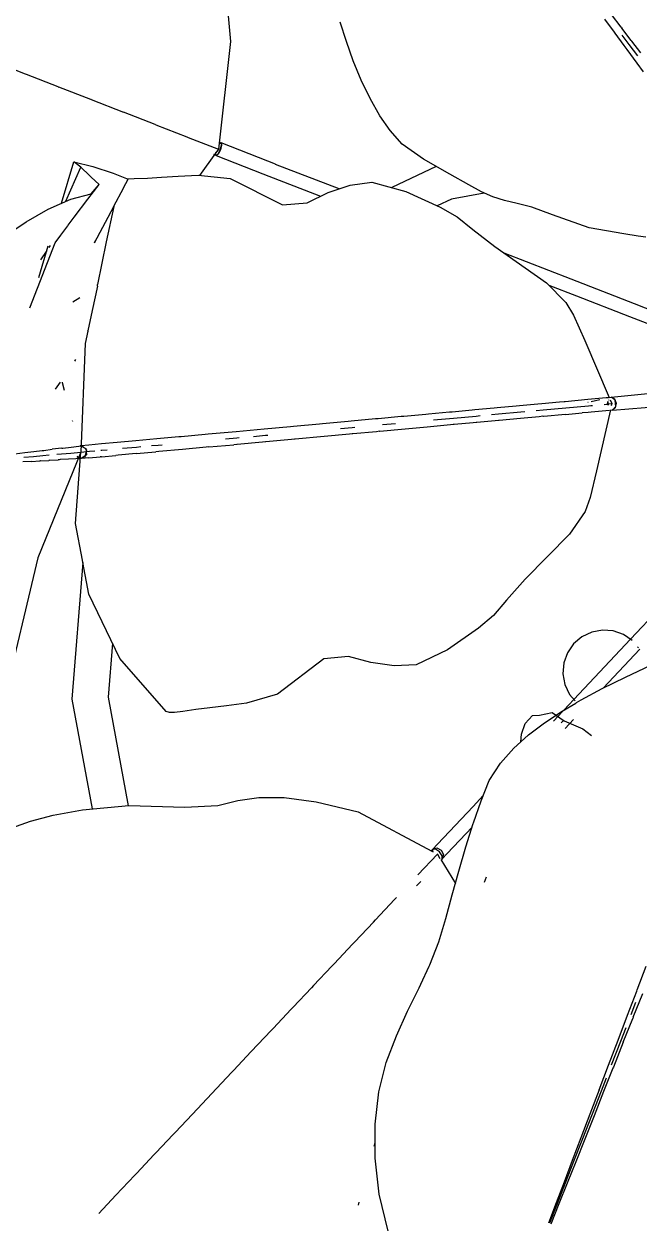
# Model space of a CAD drawing. Header units: metres. Extents: x 113 to 8702, y -1158 to 1243.
# Drawn here: x 5913.7875 to 5913.8757, y -734.4196 to -734.2476 of the extents above; entities that cross this region are included whole.
import ezdxf

# ---------------------------------------------------------------- set-up
doc = ezdxf.new("R2010")
doc.units = ezdxf.units.M
doc.header["$MEASUREMENT"] = 0
doc.layers.add('YELLOW', color=2, linetype='Continuous')

# ---------------------------------------------------------------- blocks, each defined once
blk = doc.blocks.new('EK')
at = {"color": 250}
for p, q in [((5898.251, -835.5848), (5898.1715, -835.7614)), ((5898.2132, -835.7801), (5898.2834, -835.6242)), ((5897.3239, -835.6959), (5897.2831, -835.7237)), ((5897.3881, -835.6904), (5897.3578, -835.7102)), ((5898.4829, -835.8559), (5898.4745, -835.6754)), ((5898.527, -835.8542), (5898.5216, -835.688)), ((5897.2796, -835.7262), (5897.2369, -835.7553)), ((5897.2603, -835.7568), (5897.293, -835.735)), ((5897.2796, -835.7262), (5897.2831, -835.7237)), ((5897.293, -835.735), (5897.3335, -835.7078)), ((5897.3103, -835.7413), (5897.296, -835.7507)), ((5897.3578, -835.7102), (5897.3103, -835.7413)), ((5897.9427, -835.737), (5897.9329, -835.7848)), ((5897.9473, -835.7111), (5897.9427, -835.737)), ((5899.2063, -835.7295), (5899.3052, -835.8328)), ((5897.2334, -835.7576), (5897.1886, -835.7882)), ((5897.2493, -835.7813), (5897.2039, -835.8111)), ((5897.2334, -835.7576), (5897.2369, -835.7553)), ((5897.2527, -835.779), (5897.2493, -835.7813)), ((5897.296, -835.7507), (5897.2527, -835.779)), ((5897.9329, -835.7848), (5897.9065, -835.9009)), ((5898.1715, -835.7614), (5898.0773, -835.9707)), ((5898.1343, -835.9553), (5898.2132, -835.7801)), ((5899.4318, -835.8568), (5899.3964, -835.7682)), ((5899.3094, -835.8274), (5899.2878, -835.8555)), ((5899.3349, -835.8074), (5899.3313, -835.8101)), ((5899.4655, -835.934), (5899.3404, -835.8035)), ((5898.2866, -835.9354), (5898.4837, -835.8629)), ((5898.4922, -835.8443), (5898.4829, -835.8559)), ((5898.4829, -835.8559), (5898.4889, -835.8454)), ((5898.4831, -835.8631), (5898.4829, -835.8559)), ((5898.483, -835.867), (5898.4832, -835.8655)), ((5898.4835, -835.8731), (5898.483, -835.867)), ((5898.4889, -835.8454), (5898.5043, -835.8405)), ((5898.4915, -835.8654), (5898.492, -835.866)), ((5898.492, -835.8598), (5898.5049, -835.8551)), ((5898.4934, -835.8425), (5898.4933, -835.844)), ((5898.5154, -835.8416), (5898.4934, -835.8425)), ((5898.497, -835.8684), (5898.5092, -835.8679)), ((5898.5055, -835.8697), (5898.4974, -835.8678)), ((5898.5043, -835.8405), (5898.5201, -835.8441)), ((5898.5049, -835.8551), (5898.5118, -835.857)), ((5898.5054, -835.8681), (5898.5049, -835.8551)), ((5898.5055, -835.8697), (5898.5054, -835.8681)), ((5898.509, -835.8686), (5898.5055, -835.8697)), ((5898.5154, -835.8416), (5898.5155, -835.8431)), ((5898.527, -835.8542), (5898.5167, -835.8433)), ((5898.5201, -835.8441), (5898.527, -835.8542)), ((5898.5261, -835.861), (5898.729, -835.9179)), ((5898.527, -835.8542), (5898.5273, -835.8613)), ((5898.5274, -835.8637), (5898.5298, -835.9261)), ((5899.2878, -835.8555), (5899.2737, -835.8896)), ((5899.3052, -835.8328), (5899.4986, -836.0347)), ((5899.4667, -835.9368), (5899.4318, -835.8568)), ((5900.4914, -835.871), (5900.413, -835.8365)), ((5900.5836, -835.8893), (5900.5047, -835.853)), ((5897.9065, -835.9009), (5897.8555, -836.0222)), ((5898.486, -835.9349), (5898.4835, -835.8731)), ((5898.4939, -835.9247), (5898.4892, -835.8953)), ((5898.506, -835.8815), (5898.5055, -835.8697)), ((5899.2737, -835.8896), (5899.2689, -835.9261)), ((5900.4957, -835.8729), (5900.4914, -835.871)), ((5900.5752, -835.908), (5900.4957, -835.8729)), ((5900.5742, -835.8963), (5900.5336, -835.878)), ((5900.6581, -835.9446), (5900.5752, -835.908)), ((5900.5836, -835.8893), (5900.5877, -835.8911)), ((5900.6668, -835.9275), (5900.5877, -835.8911)), ((5898.1995, -835.9692), (5898.2866, -835.9354)), ((5898.489, -836.0124), (5898.486, -835.9349)), ((5898.4953, -835.9361), (5898.4954, -835.9345)), ((5898.5077, -835.9261), (5898.5075, -835.9209)), ((5898.508, -835.9341), (5898.5077, -835.9261)), ((5898.5111, -836.0116), (5898.508, -835.9341)), ((5898.5298, -835.9261), (5898.5302, -835.9359)), ((5898.5302, -835.9359), (5898.531, -835.9567)), ((5898.729, -835.9179), (5898.8184, -835.9447)), ((5898.8184, -835.9447), (5898.8645, -835.9643)), ((5899.2689, -835.9261), (5899.2737, -835.9627)), ((5899.5014, -836.0097), (5899.4667, -835.9368)), ((5900.662, -835.9358), (5900.6176, -835.9158)), ((5900.7414, -835.9813), (5900.6581, -835.9446)), ((5900.7412, -835.9715), (5900.662, -835.9358)), ((5900.6668, -835.9275), (5900.7487, -835.9651)), ((5898.0773, -835.9707), (5897.9776, -836.1921)), ((5898.0929, -836.0474), (5898.1343, -835.9553)), ((5898.1551, -835.9923), (5898.1995, -835.9692)), ((5898.5333, -836.0134), (5898.531, -835.9567)), ((5898.8645, -835.9643), (5898.9393, -836.0206)), ((5899.2737, -835.9627), (5899.2878, -835.9967)), ((5899.5997, -836.0092), (5899.6237, -835.982)), ((5900.8235, -836.0175), (5900.7414, -835.9813)), ((5900.7487, -835.9651), (5900.7529, -835.967)), ((5900.7529, -835.967), (5900.8302, -836.0026)), ((5900.8269, -836.01), (5900.7839, -835.9907)), ((5897.8555, -836.0222), (5897.8269, -836.0911)), ((5898.0849, -836.0544), (5898.1551, -835.9923)), ((5898.4892, -836.0152), (5898.489, -836.0124)), ((5898.4898, -836.0313), (5898.4892, -836.0152)), ((5898.4922, -836.0917), (5898.4898, -836.0313)), ((5898.5141, -836.088), (5898.5111, -836.0116)), ((5898.5333, -836.0134), (5898.5362, -836.0872)), ((5898.9393, -836.0206), (5899.0838, -836.1784)), ((5899.2878, -835.9967), (5899.3103, -836.0259)), ((5899.3103, -836.0259), (5899.3395, -836.0484)), ((5899.4807, -836.0484), (5899.5039, -836.0306)), ((5899.5093, -836.0264), (5899.5014, -836.0097)), ((5899.5093, -836.0264), (5899.5099, -836.026)), ((5899.5114, -836.029), (5899.5093, -836.0264)), ((5899.5363, -836.0765), (5899.5114, -836.029)), ((5899.5698, -836.0713), (5899.5997, -836.0092)), ((5900.8235, -836.0175), (5900.904, -836.0529)), ((5900.9848, -836.0811), (5900.8269, -836.01)), ((5900.8302, -836.0026), (5900.9101, -836.0393)), ((5897.9534, -836.2232), (5898.0849, -836.0544)), ((5899.3395, -836.0484), (5899.3735, -836.0625)), ((5899.3735, -836.0625), (5899.4101, -836.0673)), ((5899.4101, -836.0673), (5899.4466, -836.0625)), ((5899.4466, -836.0625), (5899.4807, -836.0484)), ((5899.4986, -836.0347), (5899.5334, -836.0711)), ((5899.5391, -836.1105), (5899.5698, -836.0713)), ((5899.5949, -836.0692), (5899.5668, -836.0398)), ((5900.904, -836.0529), (5900.982, -836.0873)), ((5900.9101, -836.0393), (5900.9876, -836.0749)), ((5897.8269, -836.0911), (5897.8118, -836.1402)), ((5898.4927, -836.1051), (5898.4922, -836.0917)), ((5898.4952, -836.1675), (5898.4927, -836.1051)), ((5898.5151, -836.1123), (5898.5141, -836.088)), ((5898.5362, -836.0872), (5898.5358, -836.0899)), ((5898.5358, -836.0899), (5898.5368, -836.1034)), ((5898.5368, -836.1034), (5898.5393, -836.1657)), ((5899.5723, -836.1378), (5899.5363, -836.0765)), ((5899.5374, -836.0752), (5899.5681, -836.1072)), ((5899.5457, -836.1534), (5899.5391, -836.1105)), ((5899.5678, -836.0739), (5899.5753, -836.0817)), ((5900.982, -836.0873), (5901.0573, -836.1204)), ((5901.0598, -836.1149), (5900.9848, -836.0811)), ((5900.9876, -836.0749), (5901.0623, -836.1093)), ((5901.0623, -836.1093), (5901.1337, -836.1422)), ((5897.8118, -836.1402), (5897.7987, -836.1828)), ((5898.5171, -836.1638), (5898.5166, -836.1502)), ((5899.6105, -836.1939), (5899.5723, -836.1378)), ((5901.0573, -836.1204), (5901.1292, -836.1521)), ((5901.1315, -836.1471), (5901.0598, -836.1149)), ((5901.1292, -836.1521), (5901.1983, -836.1824)), ((5901.2002, -836.1781), (5901.1315, -836.1471)), ((5901.1337, -836.1422), (5901.2022, -836.1738)), ((5897.7987, -836.1828), (5897.7842, -836.2215)), ((5898.4956, -836.1792), (5898.4952, -836.1675)), ((5898.4982, -836.243), (5898.4956, -836.1792)), ((5898.5201, -836.2394), (5898.5171, -836.1638)), ((5898.5393, -836.1657), (5898.5422, -836.2385)), ((5899.0838, -836.1784), (5899.1508, -836.245)), ((5899.5455, -836.1778), (5899.5457, -836.1534)), ((5899.5718, -836.2041), (5899.5455, -836.1778)), ((5899.6325, -836.221), (5899.6105, -836.1939)), ((5901.1983, -836.1824), (5901.2653, -836.2118)), ((5901.2646, -836.2071), (5901.2002, -836.1781)), ((5901.2022, -836.1738), (5901.2686, -836.2045)), ((5897.7842, -836.2215), (5897.7657, -836.2589)), ((5897.8919, -836.2948), (5897.9534, -836.2232)), ((5899.6067, -836.2178), (5899.5718, -836.2041)), ((5899.6325, -836.221), (5899.6067, -836.2178)), ((5899.6531, -836.2463), (5899.6325, -836.221)), ((5897.7657, -836.2589), (5897.7401, -836.3004)), ((5897.7704, -836.2493), (5897.7852, -836.3615)), ((5898.4986, -836.2535), (5898.4982, -836.243)), ((5898.5012, -836.3189), (5898.4986, -836.2535)), ((5898.5211, -836.2638), (5898.5201, -836.2394)), ((5898.5422, -836.2385), (5898.5418, -836.2412)), ((5898.5418, -836.2412), (5898.5427, -836.2517)), ((5898.5427, -836.2517), (5898.5452, -836.3144)), ((5899.1508, -836.245), (5899.2006, -836.2917)), ((5899.7011, -836.2938), (5899.6531, -836.2463)), ((5897.7401, -836.3004), (5897.701, -836.3629)), ((5897.846, -836.3452), (5897.8919, -836.2948)), ((5898.5231, -836.3153), (5898.5226, -836.3018)), ((5898.5262, -836.3928), (5898.5231, -836.3153)), ((5898.5452, -836.3144), (5898.5448, -836.3171)), ((5899.2006, -836.2917), (5899.2407, -836.3447)), ((5899.7576, -836.3347), (5899.7011, -836.2938)), ((5897.8101, -836.4013), (5897.846, -836.3452)), ((5898.5016, -836.3286), (5898.5012, -836.3189)), ((5898.5042, -836.3963), (5898.5016, -836.3286)), ((5898.5448, -836.3171), (5898.5457, -836.3268)), ((5898.5457, -836.3268), (5898.5483, -836.3919)), ((5899.2407, -836.3447), (5899.3086, -836.4527)), ((5899.8258, -836.366), (5899.7576, -836.3347)), ((5897.701, -836.3629), (5897.6455, -836.4494)), ((5897.7852, -836.3615), (5897.8054, -836.4103)), ((5898.5046, -836.4055), (5898.5042, -836.3963)), ((5898.5289, -836.4604), (5898.5262, -836.3928)), ((5898.5483, -836.3919), (5898.5479, -836.3945)), ((5898.5479, -836.3945), (5898.5487, -836.4037)), ((5899.8081, -836.3579), (5899.8428, -836.3941)), ((5899.8981, -836.3954), (5899.8258, -836.366)), ((5899.8428, -836.3941), (5899.9645, -836.5212)), ((5899.9003, -836.3963), (5899.8981, -836.3954)), ((5899.9788, -836.4256), (5899.9003, -836.3963)), ((5900.1007, -836.3688), (5900.0837, -836.3605)), ((5897.6722, -836.4078), (5897.7357, -836.561)), ((5897.751, -836.5143), (5897.8101, -836.4013)), ((5898.5074, -836.4762), (5898.5046, -836.4055)), ((5898.5487, -836.4037), (5898.5514, -836.472)), ((5899.9975, -836.4895), (5899.9127, -836.4009)), ((5900.0589, -836.4535), (5899.9788, -836.4256)), ((5897.6455, -836.4494), (5897.5904, -836.5182)), ((5898.5077, -836.4852), (5898.5074, -836.4762)), ((5898.5514, -836.472), (5898.5519, -836.4835)), ((5899.3086, -836.4527), (5899.3544, -836.5623)), ((5900.0172, -836.5126), (5900.1005, -836.4674)), ((5900.1382, -836.4799), (5900.0589, -836.4535)), ((5897.5904, -836.5182), (5897.5423, -836.5568)), ((5897.714, -836.6272), (5897.751, -836.5143)), ((5898.5107, -836.5597), (5898.5077, -836.4852)), ((5898.5519, -836.4835), (5898.5548, -836.5579)), ((5899.9769, -836.5244), (5899.9847, -836.5092)), ((5899.991, -836.5157), (5899.9813, -836.529)), ((5899.9847, -836.5092), (5900.0003, -836.5021)), ((5900.0047, -836.5067), (5899.991, -836.5157)), ((5900.0145, -836.5073), (5899.9975, -836.4895)), ((5899.998, -836.5231), (5900.0127, -836.5151)), ((5900.0003, -836.5021), (5900.0145, -836.5073)), ((5900.0145, -836.5073), (5900.0047, -836.5067)), ((5900.0145, -836.5073), (5900.0188, -836.5118)), ((5900.2169, -836.5059), (5900.1382, -836.4799)), ((5900.2943, -836.5336), (5900.2169, -836.5059)), ((5897.5423, -836.5568), (5897.4909, -836.5884)), ((5898.5548, -836.5579), (5898.5582, -836.6435)), ((5899.8416, -836.7835), (5899.9873, -836.541)), ((5899.9645, -836.5212), (5899.9815, -836.5389)), ((5899.9815, -836.5389), (5899.9769, -836.5244)), ((5899.9813, -836.529), (5899.9815, -836.5389)), ((5899.9873, -836.541), (5899.9815, -836.5389)), ((5899.9815, -836.5389), (5899.9883, -836.5393)), ((5899.9858, -836.5434), (5899.9815, -836.5389)), ((5899.9873, -836.541), (5899.9883, -836.5393)), ((5899.9883, -836.5393), (5899.9894, -836.5374)), ((5899.9972, -836.5244), (5899.998, -836.5231)), ((5900.0646, -836.5926), (5899.998, -836.5231)), ((5900.3707, -836.5681), (5900.2943, -836.5336)), ((5897.4909, -836.5884), (5897.4314, -836.6185)), ((5898.5111, -836.5687), (5898.5107, -836.5597)), ((5898.5142, -836.6472), (5898.5111, -836.5687)), ((5898.5357, -836.6338), (5898.534, -836.5894)), ((5899.3544, -836.5623), (5899.3537, -836.6362)), ((5900.0871, -836.5838), (5900.1016, -836.5992)), ((5900.3754, -836.5706), (5900.3707, -836.5681)), ((5900.4349, -836.602), (5900.3754, -836.5706)), ((5897.4314, -836.6185), (5897.3671, -836.6458)), ((5897.7205, -836.7008), (5897.714, -836.6272)), ((5899.3537, -836.6362), (5899.3386, -836.7142)), ((5900.4469, -836.6083), (5900.4349, -836.602)), ((5900.52, -836.6486), (5900.4469, -836.6083)), ((5897.3005, -836.6693), (5897.2338, -836.6887)), ((5897.3671, -836.6458), (5897.3005, -836.6693)), ((5898.5145, -836.6565), (5898.5142, -836.6472)), ((5898.5178, -836.7393), (5898.5145, -836.6565)), ((5898.5582, -836.6435), (5898.558, -836.6455)), ((5898.558, -836.6455), (5898.5587, -836.6548)), ((5898.5587, -836.6548), (5898.5619, -836.7358)), ((5900.1444, -836.6759), (5900.1373, -836.6685)), ((5900.2092, -836.7435), (5900.1444, -836.6759)), ((5900.5244, -836.651), (5900.52, -836.6486)), ((5900.6055, -836.6934), (5900.5244, -836.651)), ((5897.2338, -836.6887), (5897.1678, -836.7066)), ((5897.7417, -836.7773), (5897.7205, -836.7008)), ((5899.3386, -836.7142), (5899.3139, -836.789)), ((5900.6934, -836.7325), (5900.6055, -836.6934)), ((5897.7312, -836.7394), (5897.6373, -836.9497)), ((5898.5182, -836.749), (5898.5178, -836.7393)), ((5898.5216, -836.836), (5898.5182, -836.749)), ((5898.5398, -836.7367), (5898.5394, -836.7275)), ((5898.5414, -836.7765), (5898.5398, -836.7367)), ((5898.5619, -836.7358), (5898.5617, -836.7375)), ((5898.5617, -836.7375), (5898.5623, -836.7473)), ((5898.5623, -836.7473), (5898.5657, -836.8327)), ((5900.2164, -836.7511), (5900.2092, -836.7435)), ((5900.2804, -836.8179), (5900.2164, -836.7511)), ((5900.7919, -836.7622), (5900.6934, -836.7325)), ((5900.9001, -836.7803), (5900.7919, -836.7622)), ((5901.265, -836.7552), (5901.1377, -836.7796)), ((5897.7723, -836.8499), (5897.7417, -836.7773)), ((5899.3139, -836.789), (5899.3178, -836.8728)), ((5899.7998, -836.9236), (5899.8416, -836.7835)), ((5901.0156, -836.7867), (5900.9001, -836.7803)), ((5900.9742, -836.7877), (5900.964, -836.7838)), ((5901.1377, -836.7796), (5901.0156, -836.7867)), ((5897.6667, -836.994), (5897.7526, -836.8032)), ((5898.522, -836.846), (5898.5216, -836.836)), ((5898.5657, -836.8327), (5898.5696, -836.9317)), ((5900.2804, -836.8179), (5900.2876, -836.8254)), ((5900.2876, -836.8254), (5900.3509, -836.8915)), ((5897.775, -836.9338), (5897.7723, -836.8499)), ((5898.5255, -836.935), (5898.522, -836.846)), ((5899.3178, -836.8728), (5899.4295, -837.036)), ((5901.1719, -836.8514), (5901.1611, -836.848)), ((5899.7802, -837.0312), (5899.7998, -836.9236)), ((5900.3581, -836.8991), (5900.3509, -836.8915)), ((5900.4207, -836.9644), (5900.3581, -836.8991)), ((5897.6363, -836.9502), (5897.625, -836.9753)), ((5897.6363, -836.9502), (5897.6373, -836.9497)), ((5897.6765, -837.1053), (5897.775, -836.9338)), ((5898.5259, -836.945), (5898.5255, -836.935)), ((5898.5295, -837.0341), (5898.5259, -836.945)), ((5898.5696, -836.9317), (5898.5695, -836.9333)), ((5898.5695, -836.9333), (5898.5701, -836.9433)), ((5898.5701, -836.9433), (5898.5735, -837.0306)), ((5900.4207, -836.9644), (5900.428, -836.972)), ((5897.625, -836.9753), (5897.5552, -837.1304)), ((5897.597, -837.1491), (5897.6667, -836.994)), ((5900.428, -836.972), (5900.4899, -837.0367)), ((5898.5332, -837.1298), (5898.5295, -837.0341)), ((5898.5515, -837.0315), (5898.5511, -837.0236)), ((5898.5531, -837.0718), (5898.5515, -837.0315)), ((5898.5735, -837.0306), (5898.5734, -837.0323)), ((5898.5734, -837.0323), (5898.574, -837.0421)), ((5898.574, -837.0421), (5898.5774, -837.128)), ((5899.4295, -837.036), (5899.454, -837.1421)), ((5899.7754, -837.1166), (5899.7802, -837.0312)), ((5900.4899, -837.0367), (5900.4971, -837.0442)), ((5900.4971, -837.0442), (5900.5586, -837.1083)), ((5897.001, -837.0885), (5897.2138, -837.0804)), ((5897.2138, -837.0804), (5897.5761, -837.1398)), ((5897.6605, -837.213), (5897.6765, -837.1053)), ((5898.5553, -837.1289), (5898.555, -837.1201)), ((5899.7822, -837.1877), (5899.7754, -837.1166)), ((5900.5586, -837.1083), (5900.5656, -837.1157)), ((5900.6336, -837.1867), (5900.5656, -837.1157)), ((5897.5308, -837.2403), (5897.5761, -837.1398)), ((5897.5527, -837.136), (5897.5552, -837.1304)), ((5897.5552, -837.1304), (5897.5633, -837.1288)), ((5897.5591, -837.137), (5897.5552, -837.1304)), ((5897.5633, -837.1288), (5897.5788, -837.1337)), ((5897.5785, -837.1343), (5897.5633, -837.1288)), ((5897.5761, -837.1398), (5897.5881, -837.1496)), ((5897.5907, -837.1409), (5897.5785, -837.1343)), ((5897.5788, -837.1337), (5897.5907, -837.1409)), ((5897.5854, -837.1491), (5897.5862, -837.1499)), ((5897.5876, -837.1503), (5897.5862, -837.1499)), ((5897.597, -837.1491), (5897.5889, -837.1507)), ((5897.5889, -837.1507), (5897.6611, -837.209)), ((5897.5907, -837.1409), (5897.5927, -837.1421)), ((5897.5927, -837.1421), (5897.5964, -837.1484)), ((5897.597, -837.1491), (5897.5933, -837.157)), ((5897.5964, -837.1484), (5897.597, -837.1491)), ((5898.537, -837.2241), (5898.5332, -837.1298)), ((5898.5568, -837.1667), (5898.5553, -837.1289)), ((5898.5774, -837.128), (5898.5772, -837.1299)), ((5898.5772, -837.1299), (5898.5778, -837.1394)), ((5898.5812, -837.2245), (5898.5778, -837.1394)), ((5899.454, -837.1421), (5899.4597, -837.2099)), ((5899.7951, -837.2564), (5899.7822, -837.1877)), ((5900.6941, -837.2498), (5900.6336, -837.1867)), ((5897.4827, -837.3473), (5897.529, -837.2444)), ((5897.529, -837.2444), (5897.5308, -837.2403)), ((5897.6602, -837.281), (5897.6605, -837.213)), ((5898.5374, -837.2352), (5898.537, -837.2241)), ((5898.5406, -837.316), (5898.5374, -837.2352)), ((5898.5812, -837.2245), (5898.5815, -837.2335)), ((5898.5815, -837.2335), (5898.5847, -837.3143)), ((5899.4597, -837.2099), (5899.4635, -837.2667)), ((5897.6609, -837.338), (5897.6602, -837.281)), ((5899.4635, -837.2667), (5899.4664, -837.3139)), ((5899.7946, -837.3687), (5899.7951, -837.2564)), ((5900.701, -837.257), (5900.6941, -837.2498)), ((5900.7678, -837.3268), (5900.701, -837.257)), ((5898.5409, -837.3242), (5898.5406, -837.316)), ((5898.5439, -837.3989), (5898.5409, -837.3242)), ((5898.5847, -837.3143), (5898.5879, -837.3943)), ((5899.4664, -837.3139), (5899.4718, -837.3582)), ((5900.7678, -837.3268), (5900.8342, -837.3961)), ((5897.4815, -837.3497), (5897.4343, -837.4548)), ((5897.4827, -837.3473), (5897.4815, -837.3497)), ((5897.6617, -837.3853), (5897.6609, -837.338)), ((5899.4718, -837.3582), (5899.4732, -837.3867)), ((5899.7802, -837.5575), (5899.7946, -837.3687)), ((5897.6598, -837.4298), (5897.6617, -837.3853)), ((5898.5467, -837.47), (5898.5439, -837.3989)), ((5898.5658, -837.3952), (5898.5653, -837.3821)), ((5898.5668, -837.4183), (5898.5658, -837.3952)), ((5898.5879, -837.3943), (5898.5883, -837.4045)), ((5898.591, -837.4714), (5898.5883, -837.4045)), ((5899.4718, -837.4038), (5899.4688, -837.4146)), ((5899.4732, -837.3867), (5899.4718, -837.4038)), ((5900.8342, -837.3961), (5900.8936, -837.4582)), ((5897.6386, -837.5004), (5897.6617, -837.4506)), ((5897.6605, -837.4532), (5897.6598, -837.4298)), ((5897.6904, -837.4679), (5897.6617, -837.4506)), ((5899.4688, -837.4146), (5899.2811, -837.5623)), ((5897.3859, -837.5622), (5897.4343, -837.4548)), ((5897.691, -837.4681), (5897.6904, -837.4679)), ((5897.7499, -837.5038), (5897.691, -837.4681)), ((5898.5492, -837.534), (5898.5467, -837.47)), ((5898.5688, -837.4692), (5898.5682, -837.4544)), ((5898.5707, -837.517), (5898.5688, -837.4692)), ((5898.591, -837.4714), (5898.5934, -837.5322)), ((5900.9001, -837.4649), (5900.8936, -837.4582)), ((5900.9593, -837.5267), (5900.9001, -837.4649)), ((5897.6122, -837.5679), (5897.6386, -837.5004)), ((5897.7499, -837.5038), (5897.7514, -837.5042)), ((5897.7514, -837.5042), (5897.8695, -837.5353)), ((5897.8709, -837.5755), (5897.7514, -837.5042)), ((5898.5934, -837.5322), (5898.5937, -837.5408)), ((5900.9656, -837.5333), (5900.9593, -837.5267)), ((5901.0245, -837.5948), (5900.9656, -837.5333)), ((5897.3857, -837.5627), (5897.3378, -837.6691)), ((5897.3859, -837.5622), (5897.3857, -837.5627)), ((5897.5933, -837.6317), (5897.6122, -837.5679)), ((5897.6748, -837.55), (5897.6481, -837.5752)), ((5897.7048, -837.5781), (5897.6748, -837.55)), ((5897.7226, -837.5902), (5897.6748, -837.55)), ((5897.8709, -837.5755), (5897.8632, -837.5721)), ((5897.8695, -837.5353), (5898.0126, -837.5728)), ((5898.0175, -837.5729), (5898.0126, -837.5728)), ((5898.0175, -837.5729), (5898.0997, -837.5956)), ((5898.0175, -837.5729), (5898.0183, -837.5743)), ((5898.5513, -837.5872), (5898.5492, -837.534)), ((5898.5734, -837.5863), (5898.5727, -837.5692)), ((5898.5956, -837.589), (5898.5937, -837.5408)), ((5899.2811, -837.5623), (5899.0583, -837.656)), ((5899.4101, -837.6083), (5899.7803, -837.5596)), ((5899.7866, -837.7151), (5899.7802, -837.5575)), ((5897.6124, -837.6089), (5897.5933, -837.6317)), ((5897.6422, -837.5808), (5897.6124, -837.6089)), ((5897.7254, -837.6647), (5897.6124, -837.6089)), ((5897.6481, -837.5752), (5897.6422, -837.5808)), ((5897.7189, -837.6476), (5897.7048, -837.5781)), ((5897.7806, -837.6402), (5897.7226, -837.5902)), ((5898.0997, -837.5956), (5898.1678, -837.6135)), ((5898.1688, -837.6133), (5898.1678, -837.6135)), ((5898.1688, -837.6133), (5898.2101, -837.624)), ((5898.553, -837.6298), (5898.5513, -837.5872)), ((5898.5736, -837.5901), (5898.5734, -837.5863)), ((5898.5751, -837.629), (5898.5744, -837.6111)), ((5898.5956, -837.589), (5898.5958, -837.5931)), ((5898.5973, -837.6318), (5898.5958, -837.5931)), ((5899.2284, -837.5844), (5899.4101, -837.6083)), ((5901.0245, -837.5948), (5901.0307, -837.6012)), ((5901.0954, -837.6688), (5901.0307, -837.6012)), ((5897.7312, -837.6798), (5897.5933, -837.6317)), ((5897.7489, -837.7263), (5897.7189, -837.6476)), ((5897.807, -837.6619), (5897.7806, -837.6402)), ((5898.054, -837.6345), (5898.0683, -837.6588)), ((5898.2101, -837.624), (5898.5762, -837.6583)), ((5898.5541, -837.6562), (5898.553, -837.6298)), ((5898.5542, -837.6592), (5898.5645, -837.6406)), ((5898.571, -837.6379), (5898.5551, -837.6525)), ((5898.5551, -837.6525), (5898.5557, -837.6564)), ((5898.5645, -837.6406), (5898.5866, -837.6397)), ((5898.5922, -837.6437), (5898.571, -837.6379)), ((5898.5762, -837.6583), (5898.5751, -837.629)), ((5898.5866, -837.6397), (5898.5983, -837.6574)), ((5898.5974, -837.6641), (5898.5922, -837.6437)), ((5898.5973, -837.6318), (5898.5983, -837.6574)), ((5897.3369, -837.6711), (5897.2896, -837.7762)), ((5897.3369, -837.6711), (5897.3378, -837.6691)), ((5897.8085, -837.6621), (5897.807, -837.6619)), ((5897.8386, -837.6878), (5897.8085, -837.6621)), ((5897.8638, -837.7085), (5897.8386, -837.6878)), ((5898.2627, -837.6596), (5898.2681, -837.6637)), ((5898.4717, -837.6801), (5898.4686, -837.6807)), ((5898.5542, -837.6592), (5898.5541, -837.6575)), ((5898.5555, -837.6593), (5898.5551, -837.6575)), ((5898.5558, -837.6636), (5898.5555, -837.6593)), ((5898.5575, -837.6895), (5898.5558, -837.6636)), ((5898.5564, -837.6576), (5898.5568, -837.6593)), ((5898.5595, -837.7187), (5898.5575, -837.6895)), ((5898.5776, -837.6916), (5898.5762, -837.6583)), ((5898.8173, -837.6889), (5898.5762, -837.6583)), ((5898.5762, -837.6583), (5898.9258, -837.8216)), ((5898.5789, -837.7241), (5898.5776, -837.6916)), ((5898.5909, -837.6708), (5898.5974, -837.6641)), ((5898.5934, -837.6663), (5898.5909, -837.6708)), ((5898.5966, -837.6609), (5898.5934, -837.6663)), ((5898.5983, -837.6574), (5898.5966, -837.6609)), ((5898.5974, -837.6641), (5898.5976, -837.6765)), ((5898.5976, -837.6765), (5898.5979, -837.7011)), ((5898.9423, -837.6718), (5898.8173, -837.6889)), ((5898.9497, -837.6708), (5898.9423, -837.6718)), ((5899.0583, -837.656), (5898.9497, -837.6708)), ((5898.9497, -837.6708), (5899.4101, -837.7314)), ((5899.4101, -837.7314), (5899.7852, -837.6821)), ((5901.154, -837.73), (5901.0954, -837.6688)), ((5897.7878, -837.8031), (5897.7489, -837.7263)), ((5898.0796, -837.8052), (5897.8638, -837.7085)), ((5897.8722, -837.7257), (5897.8787, -837.7306)), ((5897.978, -837.7695), (5897.8725, -837.7325)), ((5898.3361, -837.7159), (5898.3587, -837.7333)), ((5898.3384, -837.7078), (5898.3368, -837.7077)), ((5898.3655, -837.7022), (5898.3384, -837.7078)), ((5898.5597, -837.7221), (5898.5595, -837.7187)), ((5898.5597, -837.7221), (5898.5619, -837.7541)), ((5898.5795, -837.7393), (5898.5789, -837.7241)), ((5898.5979, -837.7011), (5898.5982, -837.7294)), ((5898.5982, -837.7294), (5898.5982, -837.7332)), ((5898.5982, -837.7332), (5898.5983, -837.7359)), ((5898.5986, -837.7647), (5898.5983, -837.7359)), ((5899.7996, -837.8152), (5899.7866, -837.7151)), ((5897.2896, -837.7762), (5897.288, -837.7796)), ((5897.8885, -837.7382), (5897.9185, -837.7612)), ((5898.5639, -837.7828), (5898.5619, -837.7541)), ((5898.5814, -837.7876), (5898.5805, -837.7652)), ((5898.5986, -837.7647), (5898.5986, -837.7672)), ((5898.5989, -837.7959), (5898.5986, -837.7672)), ((5897.288, -837.7796), (5897.2412, -837.8837)), ((5897.8296, -837.8712), (5897.7878, -837.8031)), ((5898.5641, -837.7858), (5898.5639, -837.7828)), ((5898.5642, -837.788), (5898.5641, -837.7858)), ((5898.5663, -837.8174), (5898.5642, -837.788)), ((5898.5683, -837.8469), (5898.5663, -837.8174)), ((5898.5826, -837.8191), (5898.5814, -837.7876)), ((5898.5989, -837.7959), (5898.5989, -837.7982)), ((5898.5992, -837.8269), (5898.5989, -837.7982)), ((5899.8155, -837.8926), (5899.7996, -837.8152)), ((5898.5706, -837.8818), (5898.5683, -837.8469)), ((5898.5839, -837.8512), (5898.5826, -837.8191)), ((5898.5992, -837.8269), (5898.5995, -837.8555)), ((5898.9258, -837.8216), (5899.4101, -837.9631)), ((5899.8354, -837.9565), (5899.8155, -837.8926))]:
    blk.add_line(p, q, dxfattribs=at)

msp = doc.modelspace()

# ---------------------------------------------------------------- hatches: boundary and pattern name
at = {"layer": 'YELLOW'}
h = msp.add_hatch(dxfattribs=at)
h.set_pattern_fill('ANSI31', color=15, scale=0.8983, angle=315)
h.set_pattern_definition([(0, (0.55346, 22.75361), (3e-17, 0.1122875), [])])
edge = h.paths.add_edge_path()
edge.add_line((5914.16149, -732.82808), (5914.16149, -732.77525))
edge.add_line((5914.16149, -732.77525), (5913.60805, -732.77525))
edge.add_line((5913.60805, -732.77525), (5913.60805, -732.65859))
edge.add_line((5913.60805, -732.65859), (5912.99605, -732.65859))
edge.add_line((5912.99605, -732.65859), (5912.99605, -732.74774))
edge.add_line((5912.99605, -732.74774), (5913.01781, -732.74774))
edge.add_line((5913.01781, -732.74774), (5912.99605, -732.79228))
edge.add_line((5912.99605, -732.79228), (5912.97429, -732.74774))
edge.add_line((5912.97429, -732.74774), (5912.99605, -732.74774))
edge.add_line((5912.99605, -732.74774), (5912.99605, -732.65859))
edge.add_line((5912.99605, -732.65859), (5912.35455, -732.65859))
edge.add_line((5912.35455, -732.65859), (5912.35455, -732.76401))
edge.add_line((5912.35455, -732.76401), (5911.79583, -732.76401))
edge.add_line((5911.79583, -732.76401), (5911.79583, -732.78508))
edge.add_line((5911.79583, -732.78508), (5911.88012, -732.78508))
edge.add_line((5911.88012, -732.78508), (5911.88012, -732.80615))
edge.add_line((5911.88012, -732.80615), (5911.33224, -732.80615))
edge.add_line((5911.33224, -732.80615), (5911.33224, -732.78508))
edge.add_line((5911.33224, -732.78508), (5911.41653, -732.78508))
edge.add_line((5911.41653, -732.78508), (5911.41653, -732.76401))
edge.add_line((5911.41653, -732.76401), (5910.85781, -732.76401))
edge.add_arc((5910.85781, -732.77719), 0.01318, 90, 180.0005)
edge.add_line((5910.84463, -732.77719), (5910.84465, -734.61234))
edge.add_line((5910.84465, -734.61234), (5911.79848, -734.61234))
edge.add_line((5911.79848, -734.61234), (5914.16149, -734.61234))
edge.add_line((5914.16149, -734.61234), (5914.16149, -733.97952))
edge.add_line((5914.16149, -733.97952), (5914.14837, -733.97932))
edge.add_line((5914.14837, -733.97932), (5913.0625, -733.96263))
edge.add_line((5913.0625, -733.96263), (5913.0625, -733.9626))
edge.add_line((5913.0625, -733.9626), (5913.02803, -733.96207))
edge.add_arc((5914.1787, -733.97875), 1.1508, 90.85685, 179.1691, ccw=False)
h.paths.add_polyline_path([(5912.37535, -733.8904), (5912.37535, -734.53879), (5911.72763, -734.53879), (5911.72763, -733.8904), (5912.28807, -733.8904), (5912.28807, -733.87085), (5912.35553, -733.87085), (5912.35553, -733.8904)], flags=16)
h.paths.add_polyline_path([(5912.35846, -733.90728), (5912.35846, -734.5219), (5911.82286, -734.5219), (5911.82286, -733.90728)], flags=0)
h.paths.add_polyline_path([(5913.63819, -734.06349), (5913.63819, -734.53321), (5912.45799, -734.53321), (5912.45799, -734.06349)], flags=16)
h.paths.add_polyline_path([(5913.61221, -734.08946), (5913.61221, -734.50723), (5912.48397, -734.50723), (5912.48397, -734.08946)], flags=0)
edge = h.paths.add_edge_path(flags=16)
edge.add_arc((5913.91581, -734.35633), 0.17948, 0, 360)

# ---------------------------------------------------------------- block references
at = {"layer": 'YELLOW', "color": 252, "xscale": 0.04235995126399837, "yscale": 0.04235995126399837, "zscale": 0.04235995126399837, "rotation": 272.9502569749219}
msp.add_blockref('EK', (5936.3716, -482.9505), dxfattribs=at)

doc.saveas('drawing.dxf')
